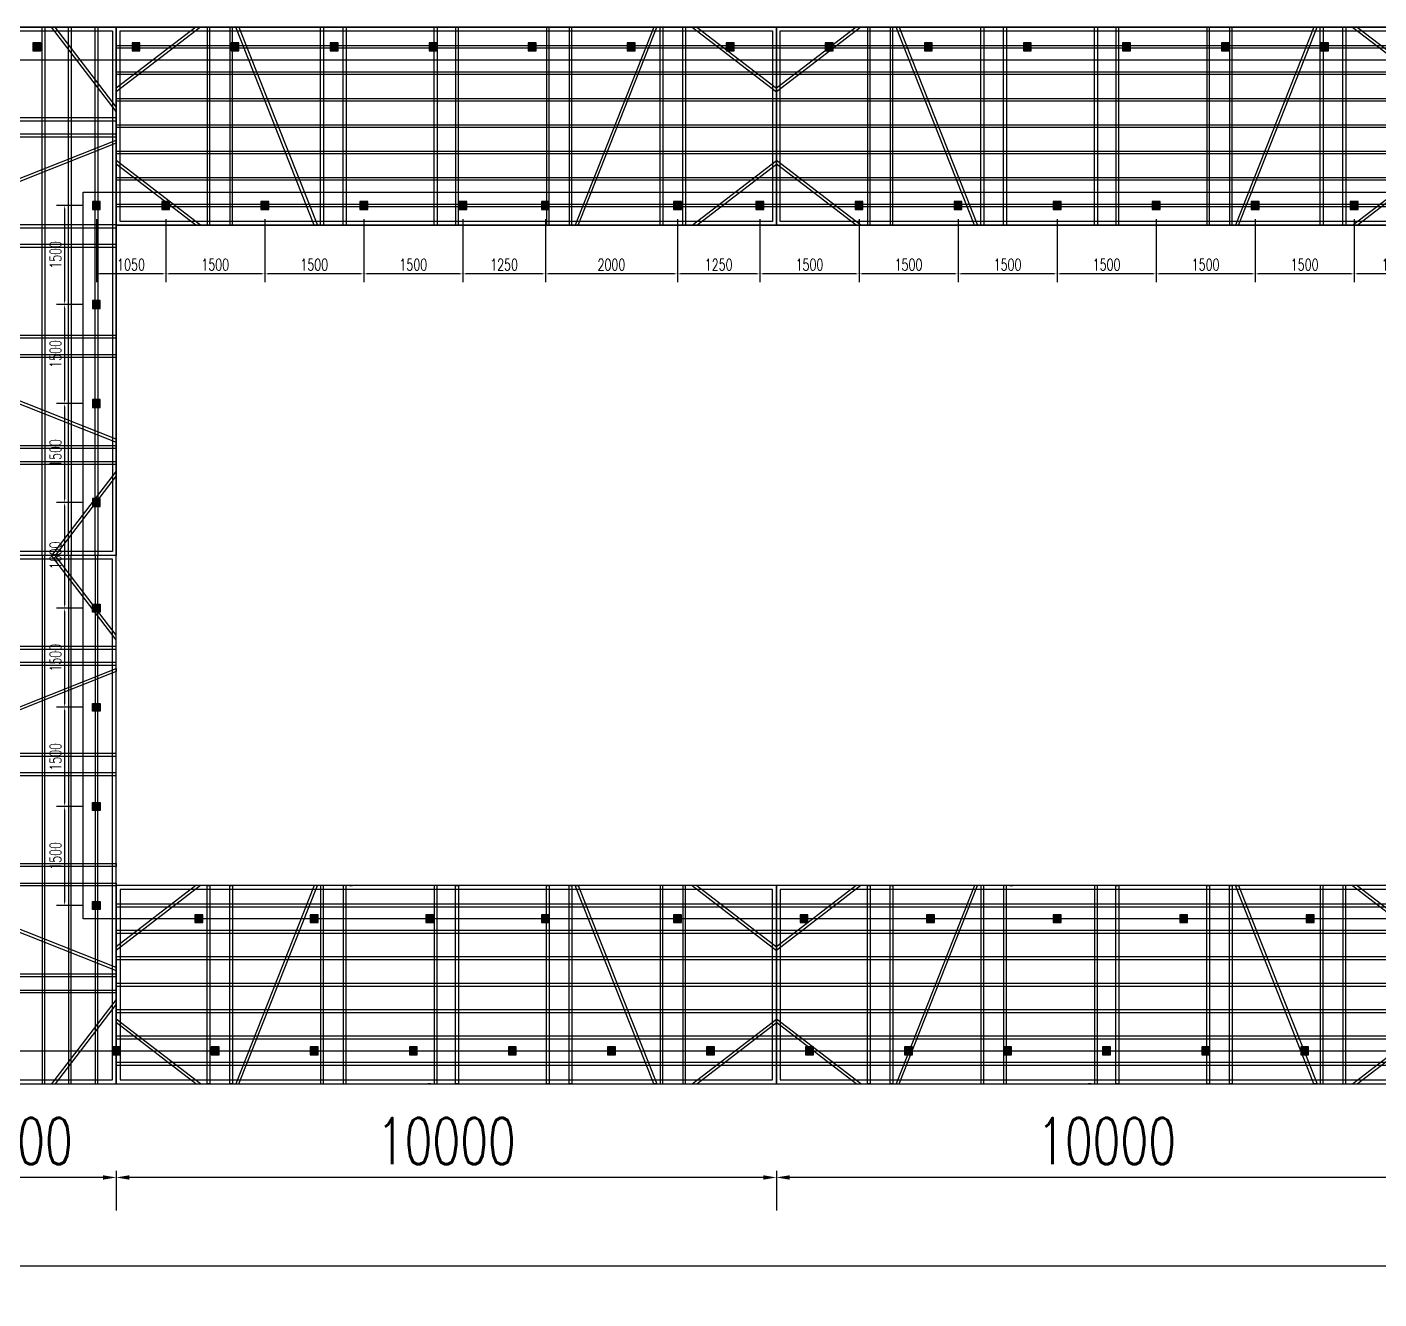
# Model space of a CAD drawing. Header units: millimetres. Extents: x -1546798 to -962116, y 1297493 to 1531173.
# Drawn here: x -1448876 to -1428401, y 1326969 to 1346227 of the extents above; entities that cross this region are included whole.
import ezdxf

# ---------------------------------------------------------------- set-up
doc = ezdxf.new("R2010")
doc.units = ezdxf.units.MM
doc.header["$LTSCALE"] = 10
doc.layers.get('0').update_dxf_attribs({"linetype": 'CONTINUOUS'})
doc.layers.get('DEFPOINTS').update_dxf_attribs({"linetype": 'CONTINUOUS'})
for name, color, linetype in [('W-STEEL_FRAME钢架', 3, 'CONTINUOUS'), ('W-STEEL_KEEL钢龙骨', 5, 'CONTINUOUS'), ('W-WOOD_FLOOR木地板', 30, 'CONTINUOUS')]:
    doc.layers.add(name, color=color, linetype=linetype)
doc.styles.add('STANDARD_T3', font='simplex.shx', dxfattribs={"width": 0.7, "bigfont": 'gbcbig.shx'})
doc.dimstyles.new('W&&200', dxfattribs={"dimtxt": 700, "dimasz": 200, "dimexe": 500, "dimexo": 600, "dimgap": 200, "dimtad": 1, "dimdec": 0, "dimzin": 0, "dimdsep": 46, "dimtxsty": 'STANDARD_T3', "dimcen": 0.09, "dimclrd": 1, "dimclre": 1, "dimclrt": 7, "dimazin": 2, "dimtfac": 1, "dimtdec": 0, "dimtix": 1, "dimtmove": 2, "dimatfit": 3, "dimfxl": 100, "dimtolj": 1, "dimtzin": 0, "dimarcsym": 0})
doc.dimstyles.new('W&&50', dxfattribs={"dimtxt": 175, "dimasz": 50, "dimexe": 125, "dimexo": 150, "dimgap": 50, "dimtad": 1, "dimdec": 0, "dimzin": 0, "dimdsep": 46, "dimtxsty": 'STANDARD_T3', "dimcen": 0.09, "dimclrd": 1, "dimclre": 1, "dimclrt": 7, "dimazin": 2, "dimtfac": 1, "dimtdec": 0, "dimtix": 1, "dimtmove": 2, "dimatfit": 3, "dimfxl": 100, "dimtolj": 1, "dimtzin": 0, "dimarcsym": 0})

# ---------------------------------------------------------------- blocks, each defined once
blk = doc.blocks.new('*U819')
at = {"layer": 'W-STEEL_KEEL钢龙骨'}
blk.add_lwpolyline([(-4000, 20), (4000, 20), (4000, -20), (-4000, -20)], close=True, dxfattribs=at)
blk = doc.blocks.new('*U820')
at = {"layer": 'W-STEEL_KEEL钢龙骨', "color": 0, "linetype": 'ByBlock', "lineweight": -2, "transparency": 16777216}
for p in [(0, 2400), (0, 2000), (0, 1600), (0, 1200), (0, 800), (0, 400), (0, 0)]:
    blk.add_blockref('*U819', p, dxfattribs=at)
blk = doc.blocks.new('gj2')
at = {"layer": 'W-STEEL_FRAME钢架', "color": 6}
for p, q in [((1277, 3000), (0, 2020)), ((1206, 3000), (0, 2074)), ((6723, 3000), (8000, 2020)), ((6794, 3000), (8000, 2074)), ((1277, 0), (0, 980)), ((1206, 0), (0, 926)), ((6723, 0), (8000, 980)), ((6794, 0), (8000, 926))]:
    blk.add_line(p, q, dxfattribs=at)
at = {"layer": 'W-STEEL_FRAME钢架'}
for points in [[(0, 3000), (8000, 3000), (8000, 0), (0, 0)], [(58, 2942), (7942, 2942), (7942, 58), (58, 58)]]:
    blk.add_lwpolyline(points, close=True, dxfattribs=at)
at = {"layer": 'W-STEEL_FRAME钢架', "color": 6}
for points in [[(1420, 3000), (1377, 3000), (1377, 0), (1420, 0)], [(1663, 3000), (1620, 3000), (1620, 0), (1663, 0)], [(3040, 3000), (2997, 3000), (2997, 0), (3040, 0)], [(3333, 3000), (3290, 3000), (3290, 0), (3333, 0)], [(4667, 3000), (4710, 3000), (4710, 0), (4667, 0)], [(4960, 3000), (5003, 3000), (5003, 0), (4960, 0)], [(6337, 3000), (6380, 3000), (6380, 0), (6337, 0)], [(6580, 3000), (6623, 3000), (6623, 0), (6580, 0)]]:
    blk.add_lwpolyline(points, close=True, dxfattribs=at)
for points in [[(2901, 0), (1713, 3000), (1759, 3000), (2947, 0), (2901, 0)], [(5099, 0), (6287, 3000), (6241, 3000), (5053, 0), (5099, 0)]]:
    blk.add_lwpolyline(points, dxfattribs=at)
at = {"layer": 'W-STEEL_KEEL钢龙骨'}
blk.add_blockref('*U820', (4000, 300), dxfattribs=at)
blk = doc.blocks.new('gj')
at = {"layer": 'W-STEEL_FRAME钢架'}
for p, q in [((0, 3000), (10000, 3000)), ((0, 0), (0, 3000)), ((58, 2942), (9942, 2942)), ((58, 58), (58, 2942)), ((9942, 2942), (9942, 58)), ((10000, 3000), (10000, 0)), ((10000, 0), (0, 0)), ((9942, 58), (58, 58))]:
    blk.add_line(p, q, dxfattribs=at)
at = {"layer": 'W-STEEL_FRAME钢架', "color": 6}
for p, q in [((1277, 3000), (0, 2020)), ((1206, 3000), (0, 2074)), ((1420, 3000), (1377, 3000)), ((1377, 3000), (1377, 0)), ((1420, 0), (1420, 3000)), ((1763, 3000), (1720, 3000)), ((1720, 3000), (1720, 0)), ((1763, 0), (1763, 3000)), ((3001, 0), (1813, 3000)), ((1813, 3000), (1859, 3000)), ((1859, 3000), (3047, 0)), ((3097, 3000), (3140, 3000)), ((3097, 0), (3097, 3000)), ((3140, 3000), (3140, 0)), ((3440, 3000), (3483, 3000)), ((3440, 0), (3440, 3000)), ((3483, 3000), (3483, 0)), ((4767, 3000), (4721, 3000)), ((4817, 3000), (4860, 3000)), ((4817, 0), (4817, 3000)), ((4860, 3000), (4860, 0)), ((5183, 3000), (5140, 3000)), ((5140, 3000), (5140, 0)), ((5183, 0), (5183, 3000)), ((5233, 3000), (5279, 3000)), ((6560, 3000), (6517, 3000)), ((6517, 3000), (6517, 0)), ((6560, 0), (6560, 3000)), ((6903, 3000), (6860, 3000)), ((6860, 3000), (6860, 0)), ((6903, 0), (6903, 3000)), ((8141, 3000), (6953, 0)), ((6999, 0), (8187, 3000)), ((8187, 3000), (8141, 3000)), ((8237, 3000), (8280, 3000)), ((8237, 0), (8237, 3000)), ((8280, 3000), (8280, 0)), ((8580, 3000), (8623, 3000)), ((8580, 0), (8580, 3000)), ((8623, 3000), (8623, 0)), ((8723, 3000), (10000, 2020)), ((8794, 3000), (10000, 2074)), ((1277, 0), (0, 980)), ((1206, 0), (0, 926)), ((8723, 0), (10000, 980)), ((8794, 0), (10000, 926)), ((1377, 0), (1420, 0)), ((1720, 0), (1763, 0)), ((3047, 0), (3001, 0)), ((3140, 0), (3097, 0)), ((3483, 0), (3440, 0)), ((3533, 0), (3579, 0)), ((4860, 0), (4817, 0)), ((5140, 0), (5183, 0)), ((6467, 0), (6421, 0)), ((6517, 0), (6560, 0)), ((6860, 0), (6903, 0)), ((6953, 0), (6999, 0)), ((8280, 0), (8237, 0)), ((8623, 0), (8580, 0))]:
    blk.add_line(p, q, dxfattribs=at)
at = {"layer": 'W-STEEL_KEEL钢龙骨'}
for points in [[(0, 2720), (10000, 2720), (10000, 2680), (0, 2680)], [(0, 2320), (10000, 2320), (10000, 2280), (0, 2280)], [(0, 1920), (10000, 1920), (10000, 1880), (0, 1880)], [(0, 1520), (10000, 1520), (10000, 1480), (0, 1480)], [(0, 1120), (10000, 1120), (10000, 1080), (0, 1080)], [(0, 720), (10000, 720), (10000, 680), (0, 680)], [(0, 320), (10000, 320), (10000, 280), (0, 280)]]:
    blk.add_lwpolyline(points, close=True, dxfattribs=at)
blk = doc.blocks.new('*D212')
at = {"color": 1, "lineweight": -2, "transparency": 16777216}
for p, q in [((-1437526, 1328909), (-1437526, 1328309)), ((-1427526, 1328909), (-1427526, 1328309)), ((-1427726, 1328809), (-1437326, 1328809))]:
    blk.add_line(p, q, dxfattribs=at)
at = {"color": 1, "transparency": 16777216}
for points in [[(-1437326, 1328842), (-1437326, 1328775), (-1437526, 1328809)], [(-1427726, 1328842), (-1427726, 1328775), (-1427526, 1328809)]]:
    blk.add_solid(points, dxfattribs=at)
at = {"layer": 'DEFPOINTS', "color": 0, "transparency": 16777216}
for p in [(-1437526, 1330227), (-1427526, 1330227), (-1437526, 1328809)]:
    blk.add_point(p, dxfattribs=at)
at = {"color": 7, "transparency": 16777216, "insert": (-1432526, 1329359), "char_height": 700, "attachment_point": 5, "style": 'STANDARD_T3'}
blk.add_mtext('\\A1;10000', dxfattribs=at)
blk = doc.blocks.new('*D213')
at = {"color": 1, "lineweight": -2, "transparency": 16777216}
for p, q in [((-1447526, 1328909), (-1447526, 1328309)), ((-1437526, 1328909), (-1437526, 1328309)), ((-1437726, 1328809), (-1447326, 1328809))]:
    blk.add_line(p, q, dxfattribs=at)
at = {"color": 1, "transparency": 16777216}
for points in [[(-1447326, 1328842), (-1447326, 1328775), (-1447526, 1328809)], [(-1437726, 1328842), (-1437726, 1328775), (-1437526, 1328809)]]:
    blk.add_solid(points, dxfattribs=at)
at = {"layer": 'DEFPOINTS', "color": 0, "transparency": 16777216}
for p in [(-1447526, 1330227), (-1437526, 1330227), (-1447526, 1328809)]:
    blk.add_point(p, dxfattribs=at)
at = {"color": 7, "transparency": 16777216, "insert": (-1442526, 1329359), "char_height": 700, "attachment_point": 5, "style": 'STANDARD_T3'}
blk.add_mtext('\\A1;10000', dxfattribs=at)
blk = doc.blocks.new('*D214')
at = {"color": 1, "lineweight": -2, "transparency": 16777216}
for p, q in [((-1450526, 1328909), (-1450526, 1328309)), ((-1447526, 1328909), (-1447526, 1328309)), ((-1447726, 1328809), (-1450326, 1328809))]:
    blk.add_line(p, q, dxfattribs=at)
at = {"color": 1, "transparency": 16777216}
for points in [[(-1450326, 1328842), (-1450326, 1328775), (-1450526, 1328809)], [(-1447726, 1328842), (-1447726, 1328775), (-1447526, 1328809)]]:
    blk.add_solid(points, dxfattribs=at)
at = {"layer": 'DEFPOINTS', "color": 0, "transparency": 16777216}
for p in [(-1450526, 1330227), (-1447526, 1330227), (-1450526, 1328809)]:
    blk.add_point(p, dxfattribs=at)
at = {"color": 7, "transparency": 16777216, "insert": (-1449026, 1329359), "char_height": 700, "attachment_point": 5, "style": 'STANDARD_T3'}
blk.add_mtext('\\A1;3000', dxfattribs=at)
blk = doc.blocks.new('*D224')
at = {"color": 1, "lineweight": -2, "transparency": 16777216}
for p, q in [((-1450526, 1327569), (-1450526, 1326969)), ((-1450326, 1327469), (-1397726, 1327469)), ((-1397526, 1327569), (-1397526, 1326969))]:
    blk.add_line(p, q, dxfattribs=at)
at = {"color": 1, "transparency": 16777216}
for points in [[(-1450326, 1327503), (-1450326, 1327436), (-1450526, 1327469)], [(-1397726, 1327503), (-1397726, 1327436), (-1397526, 1327469)]]:
    blk.add_solid(points, dxfattribs=at)
at = {"layer": 'DEFPOINTS', "color": 0, "transparency": 16777216}
for p in [(-1450526, 1328309), (-1397526, 1328309), (-1397526, 1327469)]:
    blk.add_point(p, dxfattribs=at)
at = {"color": 7, "transparency": 16777216, "insert": (-1424026, 1328019), "char_height": 700, "attachment_point": 5, "style": 'STANDARD_T3'}
blk.add_mtext('\\A1;53000', dxfattribs=at)
blk = doc.blocks.new('2')
h = blk.add_hatch(color=6)
h.dxf.hatch_style = 1
h.paths.add_polyline_path([(-10, -10), (110, -10), (110, 110), (-10, 110)])
blk.add_lwpolyline([(-10, -10), (110, -10), (110, 110), (-10, 110)], close=True)
blk = doc.blocks.new('*U848')
at = {"layer": 'W-WOOD_FLOOR木地板', "color": 6}
blk.add_blockref('2', (-50, -50), dxfattribs=at)
blk = doc.blocks.new('*U849')
at = {"layer": 'W-STEEL_FRAME钢架', "color": 0, "linetype": 'ByBlock', "lineweight": -2, "transparency": 16777216}
for p in [(0, 0), (1500, 0), (3000, 0), (4500, 0), (6000, 0), (7500, 0), (9000, 0), (10500, 0), (12000, 0), (13500, 0), (15000, 0), (16500, 0), (18000, 0), (19500, 0)]:
    blk.add_blockref('*U848', p, dxfattribs=at)
blk = doc.blocks.new('*D904')
at = {"layer": 'DEFPOINTS', "color": 0, "transparency": 16777216}
for p in [(-1428776, 1343467), (-1427526, 1343467), (-1428776, 1342490)]:
    blk.add_point(p, dxfattribs=at)
at = {"layer": 'W-STEEL_FRAME钢架', "color": 1, "lineweight": -2, "transparency": 16777216}
for p, q in [((-1428776, 1343317), (-1428776, 1342365)), ((-1427526, 1343317), (-1427526, 1342365)), ((-1427576, 1342490), (-1428726, 1342490))]:
    blk.add_line(p, q, dxfattribs=at)
at = {"layer": 'W-STEEL_FRAME钢架', "color": 1, "transparency": 16777216}
for points in [[(-1428726, 1342498), (-1428726, 1342482), (-1428776, 1342490)], [(-1427576, 1342498), (-1427576, 1342482), (-1427526, 1342490)]]:
    blk.add_solid(points, dxfattribs=at)
at = {"layer": 'W-STEEL_FRAME钢架', "color": 7, "transparency": 16777216, "insert": (-1428151, 1342628), "char_height": 175, "attachment_point": 5, "style": 'STANDARD_T3'}
blk.add_mtext('\\A1;1250', dxfattribs=at)
blk = doc.blocks.new('*D905')
at = {"layer": 'DEFPOINTS', "color": 0, "transparency": 16777216}
for p in [(-1430276, 1343467), (-1428776, 1343467), (-1430276, 1342490)]:
    blk.add_point(p, dxfattribs=at)
at = {"layer": 'W-STEEL_FRAME钢架', "color": 1, "lineweight": -2, "transparency": 16777216}
for p, q in [((-1430276, 1343317), (-1430276, 1342365)), ((-1428776, 1343317), (-1428776, 1342365)), ((-1428826, 1342490), (-1430226, 1342490))]:
    blk.add_line(p, q, dxfattribs=at)
at = {"layer": 'W-STEEL_FRAME钢架', "color": 1, "transparency": 16777216}
for points in [[(-1430226, 1342498), (-1430226, 1342482), (-1430276, 1342490)], [(-1428826, 1342498), (-1428826, 1342482), (-1428776, 1342490)]]:
    blk.add_solid(points, dxfattribs=at)
at = {"layer": 'W-STEEL_FRAME钢架', "color": 7, "transparency": 16777216, "insert": (-1429526, 1342628), "char_height": 175, "attachment_point": 5, "style": 'STANDARD_T3'}
blk.add_mtext('\\A1;1500', dxfattribs=at)
blk = doc.blocks.new('*D906')
at = {"layer": 'DEFPOINTS', "color": 0, "transparency": 16777216}
for p in [(-1431776, 1343467), (-1430276, 1343467), (-1431776, 1342490)]:
    blk.add_point(p, dxfattribs=at)
at = {"layer": 'W-STEEL_FRAME钢架', "color": 1, "lineweight": -2, "transparency": 16777216}
for p, q in [((-1431776, 1343317), (-1431776, 1342365)), ((-1430276, 1343317), (-1430276, 1342365)), ((-1430326, 1342490), (-1431726, 1342490))]:
    blk.add_line(p, q, dxfattribs=at)
at = {"layer": 'W-STEEL_FRAME钢架', "color": 1, "transparency": 16777216}
for points in [[(-1431726, 1342498), (-1431726, 1342482), (-1431776, 1342490)], [(-1430326, 1342498), (-1430326, 1342482), (-1430276, 1342490)]]:
    blk.add_solid(points, dxfattribs=at)
at = {"layer": 'W-STEEL_FRAME钢架', "color": 7, "transparency": 16777216, "insert": (-1431026, 1342628), "char_height": 175, "attachment_point": 5, "style": 'STANDARD_T3'}
blk.add_mtext('\\A1;1500', dxfattribs=at)
blk = doc.blocks.new('*D907')
at = {"layer": 'DEFPOINTS', "color": 0, "transparency": 16777216}
for p in [(-1433276, 1343467), (-1431776, 1343467), (-1433276, 1342490)]:
    blk.add_point(p, dxfattribs=at)
at = {"layer": 'W-STEEL_FRAME钢架', "color": 1, "lineweight": -2, "transparency": 16777216}
for p, q in [((-1433276, 1343317), (-1433276, 1342365)), ((-1431776, 1343317), (-1431776, 1342365)), ((-1431826, 1342490), (-1433226, 1342490))]:
    blk.add_line(p, q, dxfattribs=at)
at = {"layer": 'W-STEEL_FRAME钢架', "color": 1, "transparency": 16777216}
for points in [[(-1433226, 1342498), (-1433226, 1342482), (-1433276, 1342490)], [(-1431826, 1342498), (-1431826, 1342482), (-1431776, 1342490)]]:
    blk.add_solid(points, dxfattribs=at)
at = {"layer": 'W-STEEL_FRAME钢架', "color": 7, "transparency": 16777216, "insert": (-1432526, 1342628), "char_height": 175, "attachment_point": 5, "style": 'STANDARD_T3'}
blk.add_mtext('\\A1;1500', dxfattribs=at)
blk = doc.blocks.new('*D908')
at = {"layer": 'DEFPOINTS', "color": 0, "transparency": 16777216}
for p in [(-1434776, 1343467), (-1433276, 1343467), (-1434776, 1342490)]:
    blk.add_point(p, dxfattribs=at)
at = {"layer": 'W-STEEL_FRAME钢架', "color": 1, "lineweight": -2, "transparency": 16777216}
for p, q in [((-1434776, 1343317), (-1434776, 1342365)), ((-1433276, 1343317), (-1433276, 1342365)), ((-1433326, 1342490), (-1434726, 1342490))]:
    blk.add_line(p, q, dxfattribs=at)
at = {"layer": 'W-STEEL_FRAME钢架', "color": 1, "transparency": 16777216}
for points in [[(-1434726, 1342498), (-1434726, 1342482), (-1434776, 1342490)], [(-1433326, 1342498), (-1433326, 1342482), (-1433276, 1342490)]]:
    blk.add_solid(points, dxfattribs=at)
at = {"layer": 'W-STEEL_FRAME钢架', "color": 7, "transparency": 16777216, "insert": (-1434026, 1342628), "char_height": 175, "attachment_point": 5, "style": 'STANDARD_T3'}
blk.add_mtext('\\A1;1500', dxfattribs=at)
blk = doc.blocks.new('*D909')
at = {"layer": 'DEFPOINTS', "color": 0, "transparency": 16777216}
for p in [(-1436276, 1343467), (-1434776, 1343467), (-1436276, 1342490)]:
    blk.add_point(p, dxfattribs=at)
at = {"layer": 'W-STEEL_FRAME钢架', "color": 1, "lineweight": -2, "transparency": 16777216}
for p, q in [((-1436276, 1343317), (-1436276, 1342365)), ((-1434776, 1343317), (-1434776, 1342365)), ((-1434826, 1342490), (-1436226, 1342490))]:
    blk.add_line(p, q, dxfattribs=at)
at = {"layer": 'W-STEEL_FRAME钢架', "color": 1, "transparency": 16777216}
for points in [[(-1436226, 1342498), (-1436226, 1342482), (-1436276, 1342490)], [(-1434826, 1342498), (-1434826, 1342482), (-1434776, 1342490)]]:
    blk.add_solid(points, dxfattribs=at)
at = {"layer": 'W-STEEL_FRAME钢架', "color": 7, "transparency": 16777216, "insert": (-1435526, 1342628), "char_height": 175, "attachment_point": 5, "style": 'STANDARD_T3'}
blk.add_mtext('\\A1;1500', dxfattribs=at)
blk = doc.blocks.new('*D910')
at = {"layer": 'DEFPOINTS', "color": 0, "transparency": 16777216}
for p in [(-1437776, 1343467), (-1436276, 1343467), (-1437776, 1342490)]:
    blk.add_point(p, dxfattribs=at)
at = {"layer": 'W-STEEL_FRAME钢架', "color": 1, "lineweight": -2, "transparency": 16777216}
for p, q in [((-1437776, 1343317), (-1437776, 1342365)), ((-1436276, 1343317), (-1436276, 1342365)), ((-1436326, 1342490), (-1437726, 1342490))]:
    blk.add_line(p, q, dxfattribs=at)
at = {"layer": 'W-STEEL_FRAME钢架', "color": 1, "transparency": 16777216}
for points in [[(-1437726, 1342498), (-1437726, 1342482), (-1437776, 1342490)], [(-1436326, 1342498), (-1436326, 1342482), (-1436276, 1342490)]]:
    blk.add_solid(points, dxfattribs=at)
at = {"layer": 'W-STEEL_FRAME钢架', "color": 7, "transparency": 16777216, "insert": (-1437026, 1342628), "char_height": 175, "attachment_point": 5, "style": 'STANDARD_T3'}
blk.add_mtext('\\A1;1500', dxfattribs=at)
blk = doc.blocks.new('*D911')
at = {"layer": 'DEFPOINTS', "color": 0, "transparency": 16777216}
for p in [(-1439026, 1343467), (-1437776, 1343467), (-1439026, 1342490)]:
    blk.add_point(p, dxfattribs=at)
at = {"layer": 'W-STEEL_FRAME钢架', "color": 1, "lineweight": -2, "transparency": 16777216}
for p, q in [((-1439026, 1343317), (-1439026, 1342365)), ((-1437776, 1343317), (-1437776, 1342365)), ((-1437826, 1342490), (-1438976, 1342490))]:
    blk.add_line(p, q, dxfattribs=at)
at = {"layer": 'W-STEEL_FRAME钢架', "color": 1, "transparency": 16777216}
for points in [[(-1438976, 1342498), (-1438976, 1342482), (-1439026, 1342490)], [(-1437826, 1342498), (-1437826, 1342482), (-1437776, 1342490)]]:
    blk.add_solid(points, dxfattribs=at)
at = {"layer": 'W-STEEL_FRAME钢架', "color": 7, "transparency": 16777216, "insert": (-1438401, 1342628), "char_height": 175, "attachment_point": 5, "style": 'STANDARD_T3'}
blk.add_mtext('\\A1;1250', dxfattribs=at)
blk = doc.blocks.new('*D912')
at = {"layer": 'DEFPOINTS', "color": 0, "transparency": 16777216}
for p in [(-1441026, 1343467), (-1439026, 1343467), (-1441026, 1342490)]:
    blk.add_point(p, dxfattribs=at)
at = {"layer": 'W-STEEL_FRAME钢架', "color": 1, "lineweight": -2, "transparency": 16777216}
for p, q in [((-1441026, 1343317), (-1441026, 1342365)), ((-1439026, 1343317), (-1439026, 1342365)), ((-1439076, 1342490), (-1440976, 1342490))]:
    blk.add_line(p, q, dxfattribs=at)
at = {"layer": 'W-STEEL_FRAME钢架', "color": 1, "transparency": 16777216}
for points in [[(-1440976, 1342498), (-1440976, 1342482), (-1441026, 1342490)], [(-1439076, 1342498), (-1439076, 1342482), (-1439026, 1342490)]]:
    blk.add_solid(points, dxfattribs=at)
at = {"layer": 'W-STEEL_FRAME钢架', "color": 7, "transparency": 16777216, "insert": (-1440026, 1342628), "char_height": 175, "attachment_point": 5, "style": 'STANDARD_T3'}
blk.add_mtext('\\A1;2000', dxfattribs=at)
blk = doc.blocks.new('*D913')
at = {"layer": 'DEFPOINTS', "color": 0, "transparency": 16777216}
for p in [(-1442276, 1343467), (-1441026, 1343467), (-1442276, 1342490)]:
    blk.add_point(p, dxfattribs=at)
at = {"layer": 'W-STEEL_FRAME钢架', "color": 1, "lineweight": -2, "transparency": 16777216}
for p, q in [((-1442276, 1343317), (-1442276, 1342365)), ((-1441026, 1343317), (-1441026, 1342365)), ((-1441076, 1342490), (-1442226, 1342490))]:
    blk.add_line(p, q, dxfattribs=at)
at = {"layer": 'W-STEEL_FRAME钢架', "color": 1, "transparency": 16777216}
for points in [[(-1442226, 1342498), (-1442226, 1342482), (-1442276, 1342490)], [(-1441076, 1342498), (-1441076, 1342482), (-1441026, 1342490)]]:
    blk.add_solid(points, dxfattribs=at)
at = {"layer": 'W-STEEL_FRAME钢架', "color": 7, "transparency": 16777216, "insert": (-1441651, 1342628), "char_height": 175, "attachment_point": 5, "style": 'STANDARD_T3'}
blk.add_mtext('\\A1;1250', dxfattribs=at)
blk = doc.blocks.new('*D914')
at = {"layer": 'DEFPOINTS', "color": 0, "transparency": 16777216}
for p in [(-1443776, 1343467), (-1442276, 1343467), (-1443776, 1342490)]:
    blk.add_point(p, dxfattribs=at)
at = {"layer": 'W-STEEL_FRAME钢架', "color": 1, "lineweight": -2, "transparency": 16777216}
for p, q in [((-1443776, 1343317), (-1443776, 1342365)), ((-1442276, 1343317), (-1442276, 1342365)), ((-1442326, 1342490), (-1443726, 1342490))]:
    blk.add_line(p, q, dxfattribs=at)
at = {"layer": 'W-STEEL_FRAME钢架', "color": 1, "transparency": 16777216}
for points in [[(-1443726, 1342498), (-1443726, 1342482), (-1443776, 1342490)], [(-1442326, 1342498), (-1442326, 1342482), (-1442276, 1342490)]]:
    blk.add_solid(points, dxfattribs=at)
at = {"layer": 'W-STEEL_FRAME钢架', "color": 7, "transparency": 16777216, "insert": (-1443026, 1342628), "char_height": 175, "attachment_point": 5, "style": 'STANDARD_T3'}
blk.add_mtext('\\A1;1500', dxfattribs=at)
blk = doc.blocks.new('*D915')
at = {"layer": 'DEFPOINTS', "color": 0, "transparency": 16777216}
for p in [(-1445276, 1343467), (-1443776, 1343467), (-1445276, 1342490)]:
    blk.add_point(p, dxfattribs=at)
at = {"layer": 'W-STEEL_FRAME钢架', "color": 1, "lineweight": -2, "transparency": 16777216}
for p, q in [((-1445276, 1343317), (-1445276, 1342365)), ((-1443776, 1343317), (-1443776, 1342365)), ((-1443826, 1342490), (-1445226, 1342490))]:
    blk.add_line(p, q, dxfattribs=at)
at = {"layer": 'W-STEEL_FRAME钢架', "color": 1, "transparency": 16777216}
for points in [[(-1445226, 1342498), (-1445226, 1342482), (-1445276, 1342490)], [(-1443826, 1342498), (-1443826, 1342482), (-1443776, 1342490)]]:
    blk.add_solid(points, dxfattribs=at)
at = {"layer": 'W-STEEL_FRAME钢架', "color": 7, "transparency": 16777216, "insert": (-1444526, 1342628), "char_height": 175, "attachment_point": 5, "style": 'STANDARD_T3'}
blk.add_mtext('\\A1;1500', dxfattribs=at)
blk = doc.blocks.new('*D916')
at = {"layer": 'DEFPOINTS', "color": 0, "transparency": 16777216}
for p in [(-1446776, 1343467), (-1445276, 1343467), (-1446776, 1342490)]:
    blk.add_point(p, dxfattribs=at)
at = {"layer": 'W-STEEL_FRAME钢架', "color": 1, "lineweight": -2, "transparency": 16777216}
for p, q in [((-1446776, 1343317), (-1446776, 1342365)), ((-1445276, 1343317), (-1445276, 1342365)), ((-1445326, 1342490), (-1446726, 1342490))]:
    blk.add_line(p, q, dxfattribs=at)
at = {"layer": 'W-STEEL_FRAME钢架', "color": 1, "transparency": 16777216}
for points in [[(-1446726, 1342498), (-1446726, 1342482), (-1446776, 1342490)], [(-1445326, 1342498), (-1445326, 1342482), (-1445276, 1342490)]]:
    blk.add_solid(points, dxfattribs=at)
at = {"layer": 'W-STEEL_FRAME钢架', "color": 7, "transparency": 16777216, "insert": (-1446026, 1342628), "char_height": 175, "attachment_point": 5, "style": 'STANDARD_T3'}
blk.add_mtext('\\A1;1500', dxfattribs=at)
blk = doc.blocks.new('*D917')
at = {"layer": 'DEFPOINTS', "color": 0, "transparency": 16777216}
for p in [(-1447826, 1343467), (-1446776, 1343467), (-1447826, 1342490)]:
    blk.add_point(p, dxfattribs=at)
at = {"layer": 'W-STEEL_FRAME钢架', "color": 1, "lineweight": -2, "transparency": 16777216}
for p, q in [((-1447826, 1343317), (-1447826, 1342365)), ((-1446776, 1343317), (-1446776, 1342365)), ((-1446826, 1342490), (-1447776, 1342490))]:
    blk.add_line(p, q, dxfattribs=at)
at = {"layer": 'W-STEEL_FRAME钢架', "color": 1, "transparency": 16777216}
for points in [[(-1447776, 1342498), (-1447776, 1342482), (-1447826, 1342490)], [(-1446826, 1342498), (-1446826, 1342482), (-1446776, 1342490)]]:
    blk.add_solid(points, dxfattribs=at)
at = {"layer": 'W-STEEL_FRAME钢架', "color": 7, "transparency": 16777216, "insert": (-1447301, 1342628), "char_height": 175, "attachment_point": 5, "style": 'STANDARD_T3'}
blk.add_mtext('\\A1;1050', dxfattribs=at)
blk = doc.blocks.new('*D918')
at = {"layer": 'DEFPOINTS', "color": 0, "transparency": 16777216}
for p in [(-1447886, 1343527), (-1448307, 1342027), (-1447886, 1342027)]:
    blk.add_point(p, dxfattribs=at)
at = {"layer": 'W-STEEL_FRAME钢架', "color": 1, "lineweight": -2, "transparency": 16777216}
for p, q in [((-1448036, 1343527), (-1448432, 1343527)), ((-1448307, 1343477), (-1448307, 1342077)), ((-1448036, 1342027), (-1448432, 1342027))]:
    blk.add_line(p, q, dxfattribs=at)
at = {"layer": 'W-STEEL_FRAME钢架', "color": 1, "transparency": 16777216}
for points in [[(-1448315, 1343477), (-1448299, 1343477), (-1448307, 1343527)], [(-1448315, 1342077), (-1448299, 1342077), (-1448307, 1342027)]]:
    blk.add_solid(points, dxfattribs=at)
at = {"layer": 'W-STEEL_FRAME钢架', "color": 7, "transparency": 16777216, "insert": (-1448445, 1342777), "char_height": 175, "attachment_point": 5, "rotation": 90, "style": 'STANDARD_T3'}
blk.add_mtext('\\A1;1500', dxfattribs=at)
blk = doc.blocks.new('*D919')
at = {"layer": 'DEFPOINTS', "color": 0, "transparency": 16777216}
for p in [(-1447886, 1342027), (-1448307, 1340527), (-1447886, 1340527)]:
    blk.add_point(p, dxfattribs=at)
at = {"layer": 'W-STEEL_FRAME钢架', "color": 1, "lineweight": -2, "transparency": 16777216}
for p, q in [((-1448036, 1342027), (-1448432, 1342027)), ((-1448307, 1341977), (-1448307, 1340577)), ((-1448036, 1340527), (-1448432, 1340527))]:
    blk.add_line(p, q, dxfattribs=at)
at = {"layer": 'W-STEEL_FRAME钢架', "color": 1, "transparency": 16777216}
for points in [[(-1448315, 1341977), (-1448299, 1341977), (-1448307, 1342027)], [(-1448315, 1340577), (-1448299, 1340577), (-1448307, 1340527)]]:
    blk.add_solid(points, dxfattribs=at)
at = {"layer": 'W-STEEL_FRAME钢架', "color": 7, "transparency": 16777216, "insert": (-1448445, 1341277), "char_height": 175, "attachment_point": 5, "rotation": 90, "style": 'STANDARD_T3'}
blk.add_mtext('\\A1;1500', dxfattribs=at)
blk = doc.blocks.new('*D920')
at = {"layer": 'DEFPOINTS', "color": 0, "transparency": 16777216}
for p in [(-1447886, 1340527), (-1448307, 1339027), (-1447886, 1339027)]:
    blk.add_point(p, dxfattribs=at)
at = {"layer": 'W-STEEL_FRAME钢架', "color": 1, "lineweight": -2, "transparency": 16777216}
for p, q in [((-1448036, 1340527), (-1448432, 1340527)), ((-1448307, 1340477), (-1448307, 1339077)), ((-1448036, 1339027), (-1448432, 1339027))]:
    blk.add_line(p, q, dxfattribs=at)
at = {"layer": 'W-STEEL_FRAME钢架', "color": 1, "transparency": 16777216}
for points in [[(-1448315, 1340477), (-1448299, 1340477), (-1448307, 1340527)], [(-1448315, 1339077), (-1448299, 1339077), (-1448307, 1339027)]]:
    blk.add_solid(points, dxfattribs=at)
at = {"layer": 'W-STEEL_FRAME钢架', "color": 7, "transparency": 16777216, "insert": (-1448445, 1339777), "char_height": 175, "attachment_point": 5, "rotation": 90, "style": 'STANDARD_T3'}
blk.add_mtext('\\A1;1500', dxfattribs=at)
blk = doc.blocks.new('*D921')
at = {"layer": 'DEFPOINTS', "color": 0, "transparency": 16777216}
for p in [(-1447886, 1339027), (-1448307, 1337427), (-1447886, 1337427)]:
    blk.add_point(p, dxfattribs=at)
at = {"layer": 'W-STEEL_FRAME钢架', "color": 1, "lineweight": -2, "transparency": 16777216}
for p, q in [((-1448036, 1339027), (-1448432, 1339027)), ((-1448307, 1338977), (-1448307, 1337477)), ((-1448036, 1337427), (-1448432, 1337427))]:
    blk.add_line(p, q, dxfattribs=at)
at = {"layer": 'W-STEEL_FRAME钢架', "color": 1, "transparency": 16777216}
for points in [[(-1448315, 1338977), (-1448299, 1338977), (-1448307, 1339027)], [(-1448315, 1337477), (-1448299, 1337477), (-1448307, 1337427)]]:
    blk.add_solid(points, dxfattribs=at)
at = {"layer": 'W-STEEL_FRAME钢架', "color": 7, "transparency": 16777216, "insert": (-1448445, 1338227), "char_height": 175, "attachment_point": 5, "rotation": 90, "style": 'STANDARD_T3'}
blk.add_mtext('\\A1;1600', dxfattribs=at)
blk = doc.blocks.new('*D922')
at = {"layer": 'DEFPOINTS', "color": 0, "transparency": 16777216}
for p in [(-1447886, 1337427), (-1448307, 1335927), (-1447886, 1335927)]:
    blk.add_point(p, dxfattribs=at)
at = {"layer": 'W-STEEL_FRAME钢架', "color": 1, "lineweight": -2, "transparency": 16777216}
for p, q in [((-1448036, 1337427), (-1448432, 1337427)), ((-1448307, 1337377), (-1448307, 1335977)), ((-1448036, 1335927), (-1448432, 1335927))]:
    blk.add_line(p, q, dxfattribs=at)
at = {"layer": 'W-STEEL_FRAME钢架', "color": 1, "transparency": 16777216}
for points in [[(-1448315, 1337377), (-1448299, 1337377), (-1448307, 1337427)], [(-1448315, 1335977), (-1448299, 1335977), (-1448307, 1335927)]]:
    blk.add_solid(points, dxfattribs=at)
at = {"layer": 'W-STEEL_FRAME钢架', "color": 7, "transparency": 16777216, "insert": (-1448445, 1336677), "char_height": 175, "attachment_point": 5, "rotation": 90, "style": 'STANDARD_T3'}
blk.add_mtext('\\A1;1500', dxfattribs=at)
blk = doc.blocks.new('*D923')
at = {"layer": 'DEFPOINTS', "color": 0, "transparency": 16777216}
for p in [(-1447886, 1335927), (-1448307, 1334427), (-1447886, 1334427)]:
    blk.add_point(p, dxfattribs=at)
at = {"layer": 'W-STEEL_FRAME钢架', "color": 1, "lineweight": -2, "transparency": 16777216}
for p, q in [((-1448036, 1335927), (-1448432, 1335927)), ((-1448307, 1335877), (-1448307, 1334477)), ((-1448036, 1334427), (-1448432, 1334427))]:
    blk.add_line(p, q, dxfattribs=at)
at = {"layer": 'W-STEEL_FRAME钢架', "color": 1, "transparency": 16777216}
for points in [[(-1448315, 1335877), (-1448299, 1335877), (-1448307, 1335927)], [(-1448315, 1334477), (-1448299, 1334477), (-1448307, 1334427)]]:
    blk.add_solid(points, dxfattribs=at)
at = {"layer": 'W-STEEL_FRAME钢架', "color": 7, "transparency": 16777216, "insert": (-1448445, 1335177), "char_height": 175, "attachment_point": 5, "rotation": 90, "style": 'STANDARD_T3'}
blk.add_mtext('\\A1;1500', dxfattribs=at)
blk = doc.blocks.new('*D924')
at = {"layer": 'DEFPOINTS', "color": 0, "transparency": 16777216}
for p in [(-1447886, 1334427), (-1448307, 1332927), (-1447886, 1332927)]:
    blk.add_point(p, dxfattribs=at)
at = {"layer": 'W-STEEL_FRAME钢架', "color": 1, "lineweight": -2, "transparency": 16777216}
for p, q in [((-1448036, 1334427), (-1448432, 1334427)), ((-1448307, 1334377), (-1448307, 1332977)), ((-1448036, 1332927), (-1448432, 1332927))]:
    blk.add_line(p, q, dxfattribs=at)
at = {"layer": 'W-STEEL_FRAME钢架', "color": 1, "transparency": 16777216}
for points in [[(-1448315, 1334377), (-1448299, 1334377), (-1448307, 1334427)], [(-1448315, 1332977), (-1448299, 1332977), (-1448307, 1332927)]]:
    blk.add_solid(points, dxfattribs=at)
at = {"layer": 'W-STEEL_FRAME钢架', "color": 7, "transparency": 16777216, "insert": (-1448445, 1333677), "char_height": 175, "attachment_point": 5, "rotation": 90, "style": 'STANDARD_T3'}
blk.add_mtext('\\A1;1500', dxfattribs=at)

msp = doc.modelspace()

# ---------------------------------------------------------------- linework, layer by layer
at = {"layer": 'W-WOOD_FLOOR木地板'}
msp.add_lwpolyline([(-1453526.2, 1339726.8), (-1453526.2, 1336726.8), (-1450526.2, 1336726.8), (-1450526.2, 1330226.8), (-1447526.2, 1330226.8), (-1397526.2, 1330226.8), (-1397526.2, 1333226.8), (-1447526.2, 1333226.8), (-1447526.2, 1343226.8), (-1397526.2, 1343226.8), (-1397526.2, 1346226.8), (-1447526.2, 1346226.8), (-1450526.2, 1346226.8), (-1450526.2, 1339726.8), (-1453526.2, 1339726.8)], dxfattribs=at)
at = {"layer": 'W-WOOD_FLOOR木地板', "color": 6}
msp.add_lwpolyline([(-1453526.2, 1337226.8), (-1450026.2, 1337226.8), (-1450026.2, 1330726.8), (-1448026.2, 1330726.8), (-1398026.2, 1330726.8), (-1398026.2, 1332726.8), (-1448026.2, 1332726.8), (-1448026.2, 1343726.8), (-1398026.2, 1343726.8), (-1398026.2, 1345726.8), (-1448026.2, 1345726.8), (-1450026.2, 1345726.8), (-1450026.2, 1339226.8), (-1453526.2, 1339226.8)], dxfattribs=at)

# ---------------------------------------------------------------- block references
at = {"rotation": 270}
msp.add_blockref('gj2', (-1450526.2, 1346226.8), dxfattribs=at)
for p in [(-1447526.2, 1343226.8), (-1437526.2, 1343226.8)]:
    msp.add_blockref('gj', p)
at = {"xscale": -1}
for name, p, rotation in [('gj2', (-1450526.2, 1330226.8), 270), ('gj', (-1447526.2, 1333226.8), 180), ('gj', (-1437526.2, 1333226.8), 180)]:
    msp.add_blockref(name, p, dxfattribs=dict(at, rotation=rotation))
at = {"layer": 'W-STEEL_FRAME钢架', "color": 0}
msp.add_blockref('*U849', (-1448726.2, 1345926.8), dxfattribs=at)
at = {"layer": 'W-WOOD_FLOOR木地板', "color": 6}
for p in [(-1447876.2, 1343476.8), (-1446826.2, 1343476.8), (-1445326.2, 1343476.8), (-1443826.2, 1343476.8), (-1442326.2, 1343476.8), (-1441076.2, 1343476.8), (-1439076.2, 1343476.8), (-1437826.2, 1343476.8), (-1436326.2, 1343476.8), (-1434826.2, 1343476.8), (-1433326.2, 1343476.8), (-1431826.2, 1343476.8), (-1430326.2, 1343476.8), (-1428826.2, 1343476.8), (-1447876.2, 1341976.8), (-1447876.2, 1340476.8), (-1447876.2, 1338976.8), (-1446326.2, 1332676.8), (-1444576.2, 1332676.8), (-1442826.2, 1332676.8), (-1441076.2, 1332676.8), (-1439076.2, 1332676.8), (-1437159.5, 1332676.8), (-1435242.8, 1332676.8), (-1433326.2, 1332676.8), (-1431409.5, 1332676.8), (-1429492.8, 1332676.8), (-1447576.2, 1330676.8), (-1446076.2, 1330676.8), (-1444576.2, 1330676.8), (-1443076.2, 1330676.8), (-1441576.2, 1330676.8), (-1440076.2, 1330676.8), (-1438576.2, 1330676.8), (-1437076.2, 1330676.8), (-1435576.2, 1330676.8), (-1434076.2, 1330676.8), (-1432576.2, 1330676.8), (-1431076.2, 1330676.8), (-1429576.2, 1330676.8)]:
    msp.add_blockref('2', p, dxfattribs=at)
at = {"layer": 'W-WOOD_FLOOR木地板', "color": 6, "xscale": -1, "rotation": 180}
for p in [(-1447876.2, 1337476.8), (-1447876.2, 1335976.8), (-1447876.2, 1334476.8), (-1447876.2, 1332976.8)]:
    msp.add_blockref('2', p, dxfattribs=at)

# ---------------------------------------------------------------- dimensions: what is measured, and where the dimension line sits
for base, p1, p2, picture, middle in [((-1450526.2, 1328808.7), (-1447526.2, 1330226.8), (-1450526.2, 1330226.8), '*D214', (-1449026.2, 1329358.7)), ((-1447526.2, 1328808.7), (-1437526.2, 1330226.8), (-1447526.2, 1330226.8), '*D213', (-1442526.2, 1329358.7)), ((-1437526.2, 1328808.7), (-1427526.2, 1330226.8), (-1437526.2, 1330226.8), '*D212', (-1432526.2, 1329358.7)), ((-1397526.2, 1327469.2), (-1450526.2, 1328308.7), (-1397526.2, 1328308.7), '*D224', (-1424026.2, 1328019.2))]:
    dim = msp.add_linear_dim(base=base, p1=p1, p2=p2, dimstyle='W&&200', override={"dimfxlon": 1})
    dim.commit()
    dim.dimension.update_dxf_attribs({"geometry": picture, "text_midpoint": middle})
at = {"layer": 'W-STEEL_FRAME钢架', "color": 0}
for base, p1, p2, picture, middle in [((-1448307.1, 1342026.8), (-1447886.2, 1343526.8), (-1447886.2, 1342026.8), '*D918', (-1448444.6, 1342776.8)), ((-1448307.1, 1340526.8), (-1447886.2, 1342026.8), (-1447886.2, 1340526.8), '*D919', (-1448444.6, 1341276.8)), ((-1448307.1, 1339026.8), (-1447886.2, 1340526.8), (-1447886.2, 1339026.8), '*D920', (-1448444.6, 1339776.8)), ((-1448307.1, 1337426.8), (-1447886.2, 1339026.8), (-1447886.2, 1337426.8), '*D921', (-1448444.6, 1338226.8)), ((-1448307.1, 1335926.8), (-1447886.2, 1337426.8), (-1447886.2, 1335926.8), '*D922', (-1448444.6, 1336676.8)), ((-1448307.1, 1334426.8), (-1447886.2, 1335926.8), (-1447886.2, 1334426.8), '*D923', (-1448444.6, 1335176.8)), ((-1448307.1, 1332926.8), (-1447886.2, 1334426.8), (-1447886.2, 1332926.8), '*D924', (-1448444.6, 1333676.8))]:
    dim = msp.add_linear_dim(base=base, p1=p1, p2=p2, angle=90, dimstyle='W&&50', dxfattribs=at)
    dim.commit()
    dim.dimension.update_dxf_attribs({"geometry": picture, "text_midpoint": middle})
for base, p1, p2, picture, middle in [((-1447826.2, 1342490), (-1446776.2, 1343466.8), (-1447826.2, 1343466.8), '*D917', (-1447301.2, 1342627.5)), ((-1446776.2, 1342490), (-1445276.2, 1343466.8), (-1446776.2, 1343466.8), '*D916', (-1446026.2, 1342627.5)), ((-1445276.2, 1342490), (-1443776.2, 1343466.8), (-1445276.2, 1343466.8), '*D915', (-1444526.2, 1342627.5)), ((-1443776.2, 1342490), (-1442276.2, 1343466.8), (-1443776.2, 1343466.8), '*D914', (-1443026.2, 1342627.5)), ((-1442276.2, 1342490), (-1441026.2, 1343466.8), (-1442276.2, 1343466.8), '*D913', (-1441651.2, 1342627.5)), ((-1441026.2, 1342490), (-1439026.2, 1343466.8), (-1441026.2, 1343466.8), '*D912', (-1440026.2, 1342627.5)), ((-1439026.2, 1342490), (-1437776.2, 1343466.8), (-1439026.2, 1343466.8), '*D911', (-1438401.2, 1342627.5)), ((-1437776.2, 1342490), (-1436276.2, 1343466.8), (-1437776.2, 1343466.8), '*D910', (-1437026.2, 1342627.5)), ((-1436276.2, 1342490), (-1434776.2, 1343466.8), (-1436276.2, 1343466.8), '*D909', (-1435526.2, 1342627.5)), ((-1434776.2, 1342490), (-1433276.2, 1343466.8), (-1434776.2, 1343466.8), '*D908', (-1434026.2, 1342627.5)), ((-1433276.2, 1342490), (-1431776.2, 1343466.8), (-1433276.2, 1343466.8), '*D907', (-1432526.2, 1342627.5)), ((-1431776.2, 1342490), (-1430276.2, 1343466.8), (-1431776.2, 1343466.8), '*D906', (-1431026.2, 1342627.5)), ((-1430276.2, 1342490), (-1428776.2, 1343466.8), (-1430276.2, 1343466.8), '*D905', (-1429526.2, 1342627.5)), ((-1428776.2, 1342490), (-1427526.2, 1343466.8), (-1428776.2, 1343466.8), '*D904', (-1428151.2, 1342627.5))]:
    dim = msp.add_linear_dim(base=base, p1=p1, p2=p2, dimstyle='W&&50', dxfattribs=at)
    dim.commit()
    dim.dimension.update_dxf_attribs({"geometry": picture, "text_midpoint": middle})

doc.saveas('drawing.dxf')
